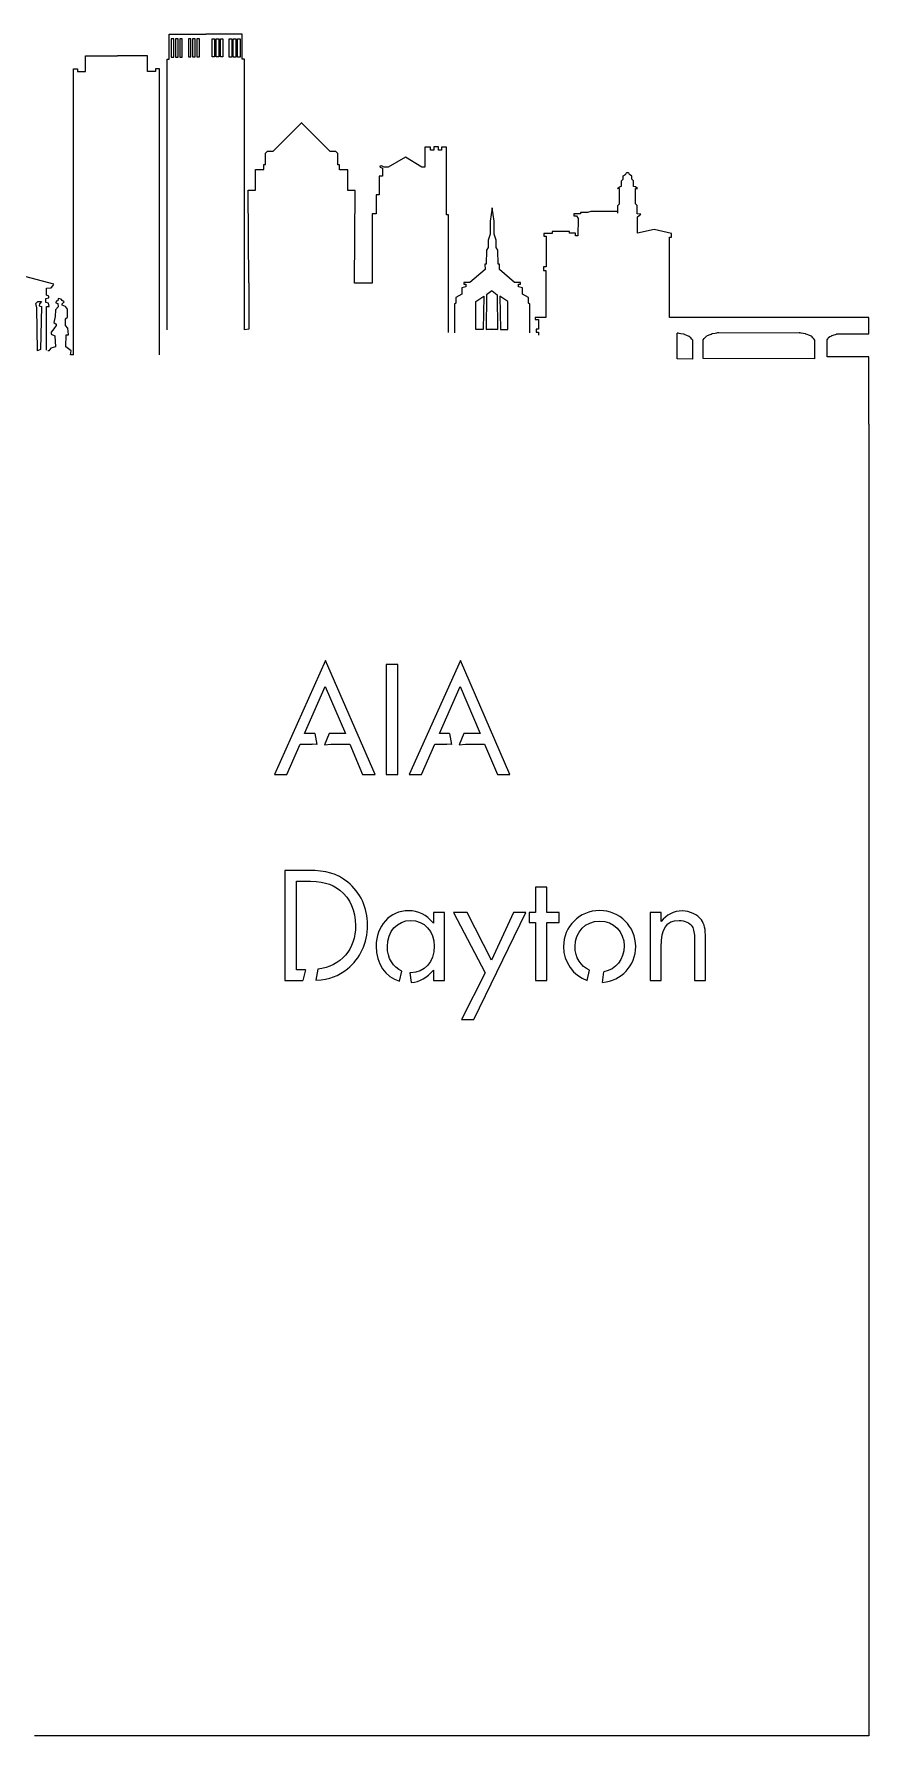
# Model space of a CAD drawing. Extents: x -137 to 89, y 6 to 211.
# Drawn here: x -11 to 89.1, y 6.7 to 210.9 of the extents above; entities that cross this region are included whole.
import ezdxf

# ---------------------------------------------------------------- set-up
doc = ezdxf.new("R2010")
doc.units = 0
doc.layers.add('outline', color=7, linetype='CONTINUOUS')

msp = doc.modelspace()

# ---------------------------------------------------------------- linework, layer by layer
at = {"layer": 'outline', "color": 7}
for points in [[(4.975447, 175.42298), (4.975447, 207.883644), (5.253465, 207.883644), (5.253465, 210.918084), (9.613932, 210.915784)], [(14.252418, 175.42298), (14.252418, 207.883644), (13.9744, 207.883644), (13.9744, 210.918084), (9.613933, 210.915784)], [(-6.237653, 172.44773), (-6.237653, 206.742966), (-5.760231, 206.742966), (-5.760231, 206.424033), (-4.803429, 206.424033), (-4.803429, 208.28979), (-1.193599, 208.28979), (-0.965179, 208.28979)], [(4.078876, 172.44773), (4.078876, 206.742966), (3.601453, 206.742966), (3.601453, 206.424033), (2.644652, 206.424033), (2.644652, 208.28979), (-0.965179, 208.28979)], [(14.786828, 181.06725), (14.726368, 192.18278), (15.585977, 192.18278), (15.585977, 194.65896), (16.586712, 194.65896), (16.586712, 195.24914), (16.791992, 195.24914), (16.791992, 196.62194), (17.022934, 196.85288), (17.702921, 196.85288), (21.146118, 200.29608)], [(27.463359, 181.03955), (27.523819, 192.15508), (26.66421, 192.15508), (26.66421, 194.63126), (25.663475, 194.63126), (25.663475, 195.22144), (25.458195, 195.22144), (25.458195, 196.59424), (25.227254, 196.82518), (24.547267, 196.82518), (21.10407, 200.268381)], [(38.7238, 175.09347), (38.7238, 189.22318), (38.492858, 189.22318), (38.492858, 197.364342), (37.898201, 197.364342), (37.898201, 196.9679), (37.51592, 196.9679), (37.51592, 197.378501), (36.977897, 197.378501), (36.977897, 196.9679), (36.553141, 196.9679), (36.553141, 197.364342), (35.887687, 197.364342), (35.887687, 194.94323), (35.533723, 194.94323), (33.579847, 196.14671), (31.5127, 194.95739), (31.017151, 194.95739), (30.705662, 195.11314), (30.507445, 195.07064), (30.521605, 194.92905), (30.804773, 194.82995), (30.818933, 193.88133), (30.40834, 193.88133), (30.40834, 191.64428), (30.06853, 191.64428), (30.06853, 189.36476), (29.572982, 189.36476), (29.572982, 181.03954), (27.463359, 181.03954)], [(59.01358, 189.421215), (59.01358, 190.354101), (59.210636, 190.554831), (59.210636, 192.396349), (58.992437, 192.387629), (59.228088, 192.605815), (59.481186, 192.649456), (59.47251, 193.304022), (59.655796, 193.496028), (59.681998, 193.888767)], [(61.359316, 189.416706), (61.359316, 190.349591), (61.162259, 190.550325), (61.162259, 192.391839), (61.380457, 192.383125), (61.144808, 192.601311), (60.891708, 192.644951), (60.900388, 193.299518), (60.717105, 193.491523), (60.690905, 193.884263)], [(65.222294, 176.90504), (65.222294, 186.5516), (65.474184, 186.5516), (65.474184, 186.97242), (63.393456, 187.46338), (61.382851, 187.01918), (61.382851, 188.98302), (61.780301, 189.28695), (61.359473, 189.33365), (61.359473, 190.34952), (61.162421, 190.55026), (61.162421, 192.39177), (61.380611, 192.38277), (61.144969, 192.60096), (60.89187, 192.64456), (60.90057, 193.29913), (60.717292, 193.49113), (60.691092, 193.88387)], [(48.467104, 175.07623), (48.467104, 178.49691), (48.325231, 178.63878), (48.325231, 179.30085), (47.602091, 179.71835), (47.602091, 180.45158), (47.139314, 180.57558), (47.139314, 180.92449), (47.347896, 180.92449), (47.347896, 181.09788), (46.654298, 181.09788), (44.825733, 182.65847), (44.841483, 183.32054), (44.68385, 183.30484), (44.65234, 185.00729), (44.447414, 185.3068), (44.447414, 186.18956), (44.210961, 186.91468), (44.210961, 188.47526), (43.942978, 190.05156), (43.722284, 188.4752), (43.722284, 186.91462), (43.48583, 186.1895), (43.48583, 185.30674), (43.280905, 185.00723), (43.249395, 183.30478), (43.091762, 183.32058), (43.107512, 182.65851), (41.278946, 181.09793), (40.585349, 181.09793), (40.585349, 180.92453), (40.793931, 180.92453), (40.793931, 180.57562), (40.331154, 180.45163), (40.331154, 179.71839), (39.608014, 179.30089), (39.608014, 178.63882), (39.466141, 178.49695), (39.466141, 175.07627)], [(59.016448, 189.63163), (55.794972, 189.63163), (55.402228, 189.49427), (54.538212, 189.49427), (54.538212, 189.33717), (53.761447, 189.33717), (53.761447, 189.11026), (54.075651, 189.11026), (54.264644, 188.7829), (54.232744, 186.69273), (53.962181, 186.70173), (53.962181, 187.01592), (53.229069, 187.01592), (53.229069, 187.20793), (51.160644, 187.20793), (51.160644, 187.00719), (50.17443, 187.00719), (50.17443, 186.65809), (50.436256, 186.65809), (50.436256, 182.97506), (50.130793, 182.97506), (50.130793, 182.52995), (50.401344, 182.52995), (50.401344, 176.89196), (49.127118, 176.89196), (49.127118, 176.68249), (49.537315, 176.68249), (49.537315, 175.50427), (49.223123, 175.50427), (49.223123, 175.1639), (49.528587, 175.1639), (49.528587, 174.80607)], [(65.222293, 176.90504), (65.222293, 186.5516), (65.474182, 186.5516), (65.474182, 186.97242), (63.393454, 187.46338), (61.38285, 187.01918), (61.38285, 188.98302), (61.7803, 189.28695), (61.359472, 189.33365), (61.359472, 189.41665)], [(-9.49124, 172.98233), (-9.49124, 178.22493), (-9.139965, 178.22493), (-9.251903, 178.64268), (-9.568477, 178.72748), (-9.537613, 179.18594), (-9.199594, 179.27214), (-9.199594, 179.46435), (-9.471336, 179.60353), (-9.471336, 180.44526), (-8.894714, 180.48506), (-8.682623, 180.75018), (-8.576577, 180.91587), (-16.032864, 182.85782)], [(14.786828, 181.06725), (14.786828, 175.49238), (14.252418, 175.42298)], [(43.91145, 180.12055), (43.296673, 179.64764), (43.249383, 175.48608), (43.927212, 175.50178), (43.249383, 175.48608)], [(43.942978, 180.12055), (44.557755, 179.64764), (44.605045, 175.48608), (43.927216, 175.50178), (44.605045, 175.48608)], [(-7.213136, 176.73114), (-6.966767, 176.94231), (-6.949155, 177.8926), (-7.195524, 178.22697), (-7.600277, 178.38535), (-7.582665, 178.54373), (-7.336292, 178.7725), (-7.600259, 178.96608), (-7.723446, 179.12446), (-8.075407, 179.17726), (-8.128199, 178.91328), (-8.304182, 178.86048), (-8.339362, 178.6845), (-8.128186, 178.5965), (-8.093006, 178.19175), (-8.409766, 177.83979), (-8.444946, 177.04788), (-8.60333, 176.29117), (-8.321759, 176.11519), (-8.321759, 175.93921), (-8.60333, 175.55205), (-8.902495, 175.1297), (-8.902495, 174.90093), (-8.462544, 174.72495), (-8.409748, 173.4051), (-8.955287, 173.24672), (-9.20166, 172.91236), (-9.324843, 172.91236)], [(-6.237653, 172.44773), (-6.597203, 172.43723), (-6.526812, 172.92998), (-7.142741, 173.40512), (-7.107561, 174.84815), (-6.843594, 174.84815), (-6.913984, 175.64006), (-7.177956, 175.95683)], [(89.138075, 174.93482), (89.138075, 176.90504), (65.222294, 176.90504)], [(68.016419, 171.92652), (66.15212, 171.96892), (66.15212, 175.01959)], [(66.236864, 175.01956), (66.152124, 175.01956)], [(68.016419, 171.92652), (68.016419, 174.17215), (67.91049, 174.32045)], [(69.273715, 172.00389), (69.273715, 174.24953), (69.379644, 174.39782)], [(71.05327, 175.09693), (71.13801, 175.09693), (80.868476, 175.05453)], [(80.868479, 175.05456), (80.783739, 175.05456)], [(82.648034, 171.96152), (82.648034, 174.20716), (82.542105, 174.35545)], [(89.138075, 164.13036), (89.138075, 172.18074), (84.11718, 172.18074), (84.13837, 174.00267), (84.11718, 174.21452)], [(82.648034, 171.96152), (69.273706, 172.00392)], [(89.138074, 164.130361), (89.138074, 6.726952), (-10.894544, 6.726952)], [(24.612129, 125.706305), (26.894216, 125.706302), (28.435151, 122.071271), (29.93658, 122.071271), (23.990143, 135.761903), (17.846152, 122.071271), (19.347577, 122.071271), (20.928025, 125.706302), (22.381202, 125.706305)], [(40.772189, 125.70631), (43.054276, 125.7063), (44.595212, 122.07127), (46.096641, 122.07127), (40.150203, 135.7619), (34.006212, 122.07127), (35.507637, 122.07127), (37.088085, 125.7063), (38.541262, 125.70631)], [(22.701865, 126.990426), (21.481182, 126.990423), (23.950632, 132.640523), (26.360815, 126.990423), (26.360815, 126.990423), (24.400589, 126.990428)], [(38.861924, 126.99042), (37.64124, 126.99042), (40.110691, 132.64052), (42.520873, 126.99042), (42.520873, 126.99042), (40.560647, 126.99042)], [(22.701865, 126.99043), (22.941399, 125.67516), (22.381202, 125.70626)], [(24.400588, 126.99043), (23.840527, 125.64791), (24.612128, 125.70631)], [(38.861924, 126.99042), (39.101458, 125.67515), (38.541261, 125.70625)], [(40.560649, 126.99043), (40.000588, 125.64791), (40.772189, 125.70631)], [(21.955317, 110.573511), (19.11051, 110.573511), (19.11051, 97.376772), (21.262129, 97.376772)], [(21.561664, 98.641176), (20.513158, 98.641182), (20.513158, 109.289444), (21.441671, 109.289444)], [(36.910293, 98.621372), (36.910293, 97.376772), (38.233916, 97.376772), (38.233916, 105.516083), (36.910293, 105.516083), (36.910293, 104.251721)], [(64.232214, 104.44927), (64.232214, 105.51608), (62.908589, 105.51608), (62.908589, 97.37677), (64.232214, 97.37677), (64.232214, 101.38715)], [(68.222845, 102.31567), (68.222845, 97.37677), (69.546471, 97.37677)], [(69.546471, 97.37677), (69.546471, 102.4342)], [(21.561664, 98.64118), (21.262129, 97.37677)], [(23.043072, 98.7126), (22.827563, 97.41228)], [(32.849417, 97.27561), (33.138588, 98.49636)], [(34.085286, 98.28792), (34.256054, 97.13083)], [(55.351611, 97.37635), (55.640996, 98.60392)], [(57.200307, 97.13372), (57.367423, 98.40872)]]:
    msp.add_lwpolyline(points, dxfattribs=at)
for points in [[(5.79963, 210.337212), (5.490475, 210.337212), (5.490475, 208.162083), (5.79963, 208.162083)], [(6.303701, 210.337212), (5.994546, 210.337212), (5.994546, 208.162083), (6.303701, 208.162083)], [(6.807773, 210.337212), (6.498618, 210.337212), (6.498618, 208.162083), (6.807773, 208.162083)], [(7.847611, 210.348122), (7.538455, 210.348122), (7.538455, 208.172993), (7.847611, 208.172993)], [(8.351682, 210.348122), (8.042526, 210.348122), (8.042526, 208.172993), (8.351682, 208.172993)], [(8.855753, 210.348122), (8.546598, 210.348122), (8.546598, 208.172993), (8.855753, 208.172993)], [(10.372112, 210.348122), (10.681267, 210.348122), (10.681267, 208.172993), (10.372112, 208.172993)], [(10.876184, 210.348122), (11.185339, 210.348122), (11.185339, 208.172993), (10.876184, 208.172993)], [(11.380255, 210.348122), (11.68941, 210.348122), (11.68941, 208.172993), (11.380255, 208.172993)], [(12.420092, 210.337212), (12.729247, 210.337212), (12.729247, 208.162083), (12.420092, 208.162083)], [(12.924164, 210.337212), (13.233319, 210.337212), (13.233319, 208.162083), (12.924164, 208.162083)], [(13.428235, 210.337212), (13.73739, 210.337212), (13.73739, 208.162083), (13.428235, 208.162083)], [(-10.543934, 172.92792), (-10.624374, 178.06009), (-10.736993, 178.59101), (-10.511758, 178.84842), (-10.077372, 178.83232), (-10.318695, 178.55881), (-10.366965, 178.3014), (-10.077374, 178.237), (-10.173904, 173.05657)], [(42.886822, 175.45455), (42.004068, 175.45455), (42.004068, 178.82794), (42.965639, 179.45848)], [(44.967606, 175.45455), (45.85036, 175.45455), (45.85036, 178.82794), (44.888789, 179.45848)], [(32.662847, 122.07127), (32.662847, 135.26801), (31.2602, 135.26801), (31.2602, 122.07127)], [(52.003539, 104.31098), (52.003539, 105.51608), (50.502114, 105.51608), (50.502114, 108.57819), (49.178488, 108.57819), (49.178488, 105.51608), (48.40802, 105.51608), (48.40802, 104.31098), (49.178488, 104.31098), (49.178488, 97.37677), (50.502114, 97.37677), (50.502114, 104.31098)], [(48.012928, 105.51608), (46.531258, 105.51608), (43.864252, 99.78695), (40.979935, 105.51608), (39.34022, 105.51608), (43.11354, 98.28553), (40.268733, 92.67494), (41.770159, 92.67494)], [(27.585662, 103.975192)], [(37.00907, 101.466183)], [(59.78722, 101.505672)]]:
    msp.add_lwpolyline(points, close=True, dxfattribs=at)
for points in [[(59.681998, 193.888767), (59.935101, 194.054589), (59.978737, 194.089501), (59.978737, 194.089501)], [(60.690905, 193.884263), (60.437806, 194.050084), (60.394166, 194.084997), (60.394166, 194.084997)], [(60.691092, 193.88387), (60.437993, 194.04969), (60.394353, 194.08461), (60.394353, 194.08461)], [(-7.177956, 175.95683), (-7.195568, 176.04483), (-7.213136, 176.73114), (-7.213136, 176.73114)], [(66.914787, 174.91364), (66.427523, 174.99834), (66.236864, 175.01956), (66.236864, 175.01956)], [(67.592711, 174.63823), (67.147823, 174.80771), (66.914787, 174.91364), (66.914787, 174.91364)], [(67.91049, 174.32045), (67.71983, 174.51112), (67.592711, 174.63823), (67.592711, 174.63823)], [(69.379644, 174.39782), (69.570303, 174.58849), (69.697422, 174.7156), (69.697422, 174.7156)], [(69.697422, 174.7156), (70.142311, 174.88508), (70.375346, 174.99101), (70.375346, 174.99101)], [(70.375346, 174.99101), (70.86261, 175.07571), (71.05327, 175.09693), (71.05327, 175.09693)], [(81.546403, 174.94864), (81.059138, 175.03334), (80.868479, 175.05456), (80.868479, 175.05456)], [(82.224327, 174.67323), (81.779438, 174.84271), (81.546403, 174.94864), (81.546403, 174.94864)], [(82.542105, 174.35545), (82.351446, 174.54612), (82.224327, 174.67323), (82.224327, 174.67323)], [(84.11718, 174.21452), (84.223109, 174.40519), (84.307852, 174.48993), (84.307852, 174.48993)], [(84.307852, 174.48993), (84.540887, 174.6806), (84.71036, 174.74415), (84.71036, 174.74415)], [(84.71036, 174.74415), (85.07051, 174.87126), (85.303554, 174.93482), (85.303554, 174.93482)], [(85.303554, 174.93482), (85.748447, 174.93482), (89.138075, 174.93482), (89.138075, 174.93482)], [(26.637392, 109.170863), (25.35328, 110.198152), (24.069166, 110.573511), (21.955317, 110.573511)], [(21.441671, 109.289444), (23.595031, 109.289444), (24.642078, 109.032623), (25.708881, 108.183133)], [(29.008064, 103.994893), (29.008064, 106.148252), (28.178331, 107.926263), (26.637392, 109.170863)], [(25.708881, 108.183133), (26.933728, 107.215113), (27.585662, 105.733444), (27.585662, 103.975192)], [(33.927195, 105.733393), (31.694813, 105.733393), (30.055097, 103.915873), (30.055097, 101.466183)], [(31.398479, 101.446424), (31.398479, 103.244183), (32.583815, 104.567811), (34.184018, 104.567811)], [(36.910293, 104.251721), (36.0608, 105.279011), (35.132287, 105.733393), (33.927195, 105.733393)], [(34.184018, 104.567811), (35.84349, 104.567811), (37.00907, 103.283693), (37.00907, 101.466183)], [(56.843636, 105.753142), (54.433453, 105.753142), (52.517158, 103.856603), (52.517158, 101.426673)], [(53.900051, 101.426651), (53.900051, 103.204651), (55.144653, 104.488762), (56.843636, 104.488762)], [(61.17011, 101.426673), (61.17011, 103.856603), (59.273574, 105.753142), (56.843636, 105.753142)], [(56.843636, 104.488762), (58.542618, 104.488762), (59.78722, 103.224413), (59.78722, 101.505672)], [(66.741175, 105.71363), (65.73364, 105.71363), (64.824882, 105.2395), (64.232214, 104.44927)], [(64.232214, 101.38715), (64.232214, 103.61954), (64.864393, 104.56781), (66.365819, 104.56781)], [(66.365819, 104.56781), (67.057265, 104.56781), (67.689444, 104.29123), (67.946267, 103.83685)], [(69.052581, 104.62707), (68.598202, 105.27901), (67.669689, 105.71363), (66.741175, 105.71363)], [(69.546471, 102.4342), (69.546471, 103.54052), (69.408181, 104.13318), (69.052581, 104.62707)], [(27.585662, 103.975192), (27.585662, 101.067437), (25.856447, 99.102898), (23.043073, 98.712598)], [(26.597882, 98.759662), (28.158575, 100.024024), (29.008064, 101.841531), (29.008064, 103.994893)], [(67.946267, 103.83685), (68.143823, 103.501), (68.222845, 103.02687), (68.222845, 102.31567)], [(30.055097, 101.466183), (30.055097, 99.38669), (31.181505, 97.768618), (32.849417, 97.275606)], [(33.138588, 98.496359), (32.090029, 98.939409), (31.398479, 100.043079), (31.398479, 101.446424)], [(37.00907, 101.466183), (37.00907, 99.589403), (35.863244, 98.285531), (34.203775, 98.285531)], [(52.517158, 101.426673), (52.517158, 99.542249), (53.688588, 97.971828), (55.351611, 97.376346)], [(55.640996, 98.603918), (54.588804, 99.054641), (53.900051, 100.103986), (53.900051, 101.426651)], [(57.200307, 97.133718), (59.456639, 97.30892), (61.17011, 99.135757), (61.17011, 101.426673)], [(59.78722, 101.505672), (59.78722, 99.898389), (58.792382, 98.6543), (57.367423, 98.408716)], [(22.827563, 97.412279), (24.569216, 97.515858), (25.468222, 97.868664), (26.597882, 98.759662)], [(34.203775, 98.285531), (34.164013, 98.285531), (34.124513, 98.28633), (34.085286, 98.287913)], [(34.256054, 97.130824), (35.313246, 97.20686), (36.15292, 97.683676), (36.910293, 98.621372)]]:
    msp.add_open_spline(points, degree=3, dxfattribs=at)
at = {"layer": 'outline', "color": 1}
for points in [[(59.970825, 194.072291), (59.970826, 194.20197), (60.065254, 194.307095), (60.181737, 194.307096)], [(60.181737, 194.307096), (60.237675, 194.307096), (60.291322, 194.282359), (60.330877, 194.238324)], [(60.330877, 194.238324), (60.370431, 194.19429), (60.392653, 194.134566), (60.392654, 194.072291)]]:
    msp.add_open_spline(points, degree=3, dxfattribs=at)

doc.saveas('drawing.dxf')
